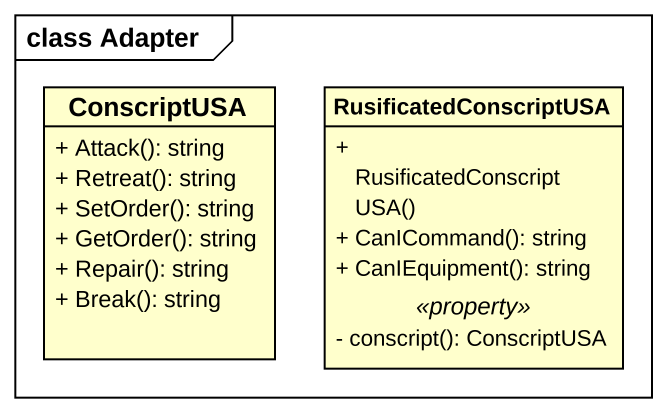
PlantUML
@startuml
mainframe class Adapter
hide circle
hide empty members
skinparam classAttributeIconSize 0
class ConscriptUSA {
  + Attack(): string
  + Retreat(): string
  + SetOrder(): string
  + GetOrder(): string
  + Repair(): string
  + Break(): string
}
class RusificatedConscriptUSA {
  + RusificatedConscriptUSA()
  + CanICommand(): string
  + CanIEquipment(): string
  .. <<property>> ..
  - conscript(): ConscriptUSA
}
@enduml
